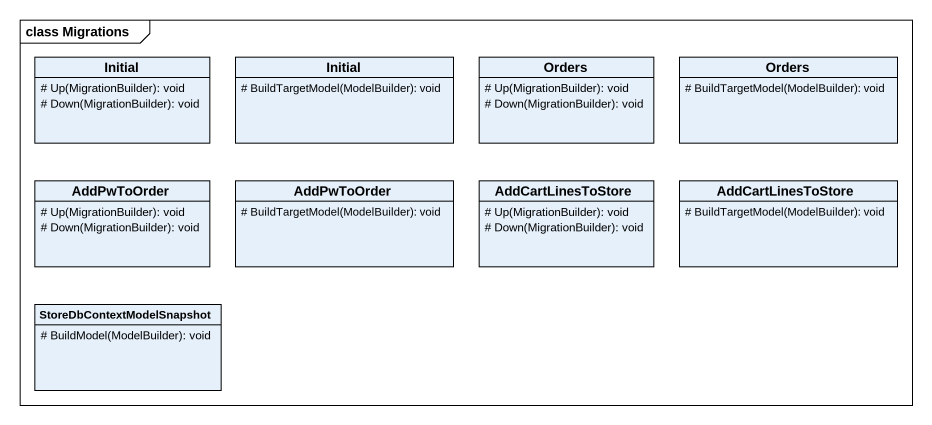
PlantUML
@startuml
mainframe class Migrations
hide circle
hide empty members
skinparam classAttributeIconSize 0
class Initial {
  # Up(MigrationBuilder): void
  # Down(MigrationBuilder): void
}
class "Initial" as Initial_2 {
  # BuildTargetModel(ModelBuilder): void
}
class Orders {
  # Up(MigrationBuilder): void
  # Down(MigrationBuilder): void
}
class "Orders" as Orders_2 {
  # BuildTargetModel(ModelBuilder): void
}
class AddPwToOrder {
  # Up(MigrationBuilder): void
  # Down(MigrationBuilder): void
}
class "AddPwToOrder" as AddPwToOrder_2 {
  # BuildTargetModel(ModelBuilder): void
}
class AddCartLinesToStore {
  # Up(MigrationBuilder): void
  # Down(MigrationBuilder): void
}
class "AddCartLinesToStore" as AddCartLinesToStore_2 {
  # BuildTargetModel(ModelBuilder): void
}
class StoreDbContextModelSnapshot {
  # BuildModel(ModelBuilder): void
}
@enduml
